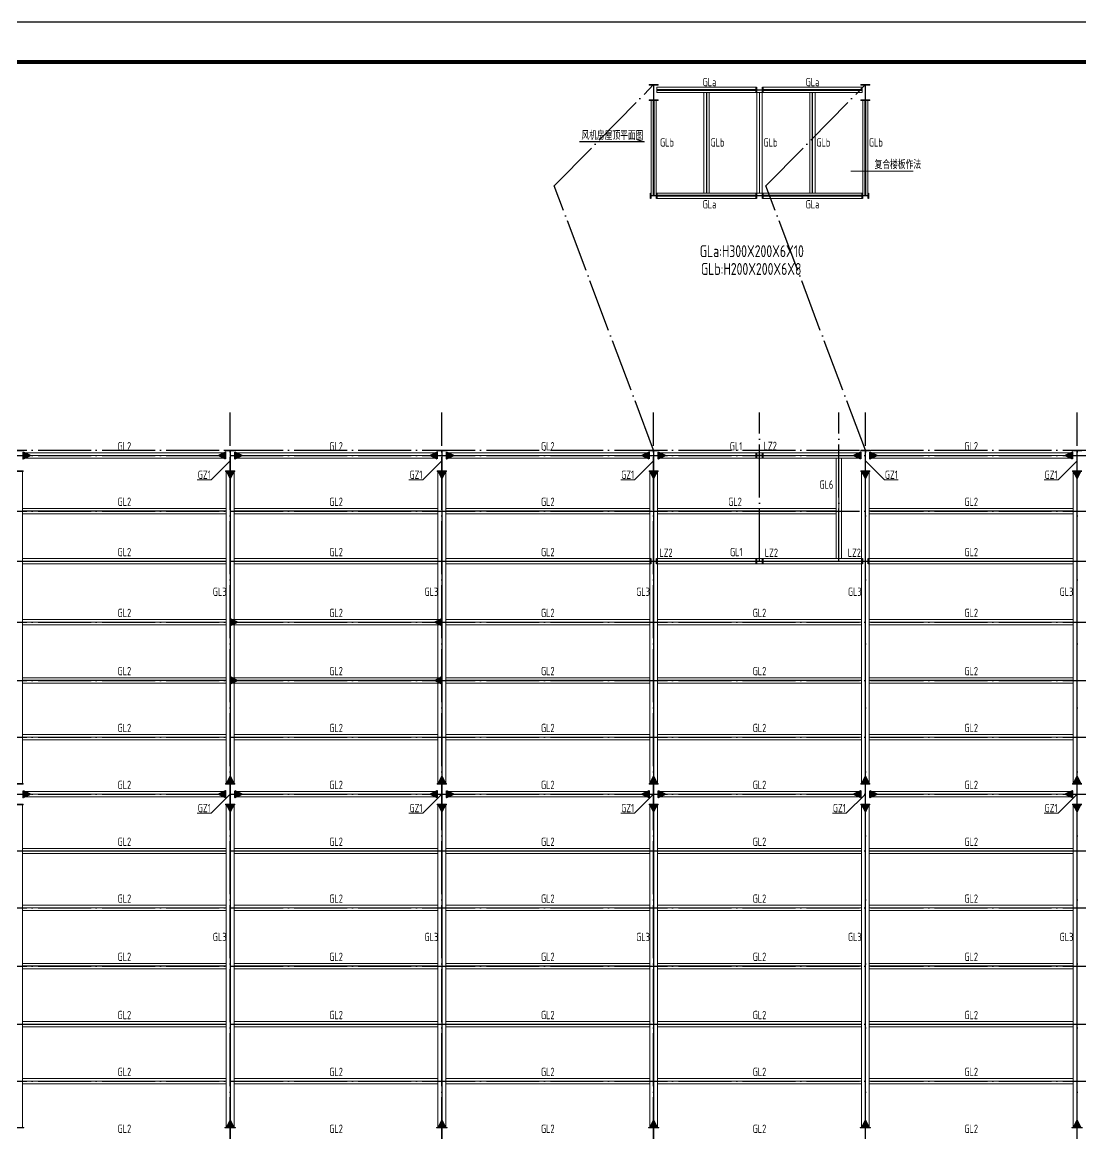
# Model space of a CAD drawing. Extents: x 19118 to 566552, y -1188739 to 92943.
# Drawn here: x 123848 to 163848, y -345099 to -303084 of the extents above; entities that cross this region are included whole.
import ezdxf
from ezdxf.enums import TextEntityAlignment as Align

# ---------------------------------------------------------------- set-up
doc = ezdxf.new("R2010")
doc.units = 0
doc.header["$LTSCALE"] = 1000
doc.header["$MEASUREMENT"] = 0
doc.linetypes.add('DOTE', pattern=[2.42, 2, -0.2, 0.02, -0.2])
doc.linetypes.add('线型2', pattern=[5, 3, -2])
doc.layers.get('0').update_dxf_attribs({"linetype": 'CONTINUOUS'})
for name, color, linetype in [('DOTE', 9, 'DOTE'), ('PUB_TITLE', 4, 'CONTINUOUS'), ('TEXT', 7, 'CONTINUOUS')]:
    doc.layers.add(name, color=color, linetype=linetype)
for name, color, linetype, lineweight in [('字符标注', 9, 'CONTINUOUS', 18), ('柱_主零件_实线', 51, 'CONTINUOUS', 18), ('梁_主零件_实线', 141, 'CONTINUOUS', 18), ('梁截面名称', 9, 'CONTINUOUS', 18), ('连接标识_刚接符号_梁端', 141, 'CONTINUOUS', 35)]:
    doc.layers.add(name, color=color, linetype=linetype, lineweight=lineweight)
doc.layers.add('柱构件', color=7, linetype='CONTINUOUS', lineweight=25, true_color=0xffff94)
doc.styles.add('PkpmHz', font='Pkpmeng', dxfattribs={"width": 0.7, "bigfont": 'hztxt'})
doc.styles.add('TSSD_Rein', font='atssdeng.shx', dxfattribs={"width": 0.7, "bigfont": 'atssdchn.shx'})

msp = doc.modelspace()

# ---------------------------------------------------------------- hatches: boundary and pattern name
at = {"layer": '连接标识_刚接符号_梁端'}
for points in [[(123883.4, -319330.75), (124143.4, -319460.75), (123883.4, -319590.75)], [(131533.4, -319590.75), (131273.4, -319460.75), (131533.4, -319330.75)], [(131883.4, -319330.75), (132143.4, -319460.75), (131883.4, -319590.75)], [(139533.4, -319590.75), (139273.4, -319460.75), (139533.4, -319330.75)], [(139883.4, -319330.75), (140143.4, -319460.75), (139883.4, -319590.75)], [(147533.4, -319590.75), (147273.4, -319460.75), (147533.4, -319330.75)], [(147883.4, -319330.75), (148143.4, -319460.75), (147883.4, -319590.75)], [(155533.4, -319590.75), (155273.4, -319460.75), (155533.4, -319330.75)], [(155883.4, -319330.75), (156143.4, -319460.75), (155883.4, -319590.75)], [(163533.4, -319590.75), (163273.4, -319460.75), (163533.4, -319330.75)], [(131838.4, -320060.75), (131708.4, -320320.75), (131578.4, -320060.75)], [(139838.4, -320060.75), (139708.4, -320320.75), (139578.4, -320060.75)], [(147838.4, -320060.75), (147708.4, -320320.75), (147578.4, -320060.75)], [(155838.4, -320060.75), (155708.4, -320320.75), (155578.4, -320060.75)], [(163838.4, -320060.75), (163708.4, -320320.75), (163578.4, -320060.75)], [(131708.4, -325630.75), (131968.4, -325760.75), (131708.4, -325890.75)], [(139708.4, -325890.75), (139448.4, -325760.75), (139708.4, -325630.75)], [(131708.4, -327830.75), (131968.4, -327960.75), (131708.4, -328090.75)], [(139708.4, -328090.75), (139448.4, -327960.75), (139708.4, -327830.75)], [(131578.4, -331860.75), (131708.4, -331600.75), (131838.4, -331860.75)], [(139578.4, -331860.75), (139708.4, -331600.75), (139838.4, -331860.75)], [(147578.4, -331860.75), (147708.4, -331600.75), (147838.4, -331860.75)], [(155578.4, -331860.75), (155708.4, -331600.75), (155838.4, -331860.75)], [(163578.4, -331860.75), (163708.4, -331600.75), (163838.4, -331860.75)], [(123883.4, -332130.75), (124143.4, -332260.75), (123883.4, -332390.75)], [(131533.4, -332390.75), (131273.4, -332260.75), (131533.4, -332130.75)], [(131883.4, -332130.75), (132143.4, -332260.75), (131883.4, -332390.75)], [(139533.4, -332390.75), (139273.4, -332260.75), (139533.4, -332130.75)], [(139883.4, -332130.75), (140143.4, -332260.75), (139883.4, -332390.75)], [(147533.4, -332390.75), (147273.4, -332260.75), (147533.4, -332130.75)], [(147883.4, -332130.75), (148143.4, -332260.75), (147883.4, -332390.75)], [(155533.4, -332390.75), (155273.4, -332260.75), (155533.4, -332130.75)], [(155883.4, -332130.75), (156143.4, -332260.75), (155883.4, -332390.75)], [(163533.4, -332390.75), (163273.4, -332260.75), (163533.4, -332130.75)], [(131838.4, -332660.75), (131708.4, -332920.75), (131578.4, -332660.75)], [(139838.4, -332660.75), (139708.4, -332920.75), (139578.4, -332660.75)], [(147838.4, -332660.75), (147708.4, -332920.75), (147578.4, -332660.75)], [(155838.4, -332660.75), (155708.4, -332920.75), (155578.4, -332660.75)], [(163838.4, -332660.75), (163708.4, -332920.75), (163578.4, -332660.75)], [(131578.4, -344860.75), (131708.4, -344600.75), (131838.4, -344860.75)], [(139578.4, -344860.75), (139708.4, -344600.75), (139838.4, -344860.75)], [(147578.4, -344860.75), (147708.4, -344600.75), (147838.4, -344860.75)], [(155578.4, -344860.75), (155708.4, -344600.75), (155838.4, -344860.75)], [(163578.4, -344860.75), (163708.4, -344600.75), (163838.4, -344860.75)]]:
    msp.add_hatch(color=256, dxfattribs=at).paths.add_polyline_path(points)

# ---------------------------------------------------------------- linework, layer by layer
for p, q in [((147083.69, -307511.29), (147353.95, -307602.2)), ((147353.95, -307602.2), (144903.29, -307602.2))]:
    msp.add_line(p, q)
at = {"layer": 'DOTE', "color": 8}
for p, q in [((131708.4, -372340.79), (131708.4, -317833.71)), ((139708.4, -372340.79), (139708.4, -317833.71)), ((147708.4, -372340.79), (147708.4, -317833.71)), ((151708.4, -323464.75), (151708.4, -317833.71)), ((154708.4, -323464.75), (154708.4, -317833.71)), ((155708.4, -372340.79), (155708.4, -317833.71)), ((163708.4, -372340.79), (163708.4, -317833.71)), ((97826.88, -319260.75), (206364.14, -319260.75)), ((97826.88, -319460.75), (206364.14, -319460.75)), ((97826.88, -321560.76), (206364.14, -321560.76)), ((97826.88, -323460.75), (206364.14, -323460.75)), ((97826.88, -325760.75), (206364.14, -325760.75)), ((97826.88, -327960.75), (206364.14, -327960.75)), ((97826.88, -330110.75), (206364.14, -330110.75)), ((97826.88, -332260.75), (206364.14, -332260.75)), ((97826.88, -334410.75), (206364.14, -334410.75)), ((97826.88, -336560.75), (206364.14, -336560.75)), ((97826.88, -338760.75), (206364.14, -338760.75)), ((97826.88, -340960.75), (206364.14, -340960.75)), ((97826.88, -343110.75), (206364.14, -343110.75))]:
    msp.add_line(p, q, dxfattribs=at)
for points in [[(147708.4, -319260.75), (143952.8, -309266.14), (147708.4, -305441.58)], [(155708.4, -319260.75), (151952.8, -309266.14), (155708.4, -305441.58)]]:
    msp.add_lwpolyline(points, dxfattribs=at)
at = {"layer": 'PUB_TITLE'}
msp.add_lwpolyline([(77811.65, -392183.6), (235461.65, -392183.6), (235461.65, -303083.6), (77811.65, -303083.6)], close=True, dxfattribs=at)
at = {"layer": 'PUB_TITLE', "const_width": 150}
msp.add_lwpolyline([(81561.65, -390683.6), (233961.65, -390683.6), (233961.65, -304583.6), (81561.65, -304583.6)], close=True, dxfattribs=at)
at = {"layer": 'TEXT', "lineweight": 5}
msp.add_line((155155.43, -308711.42), (157512.98, -308711.42), dxfattribs=at)
at = {"layer": '字符标注'}
for p, q in [((131708.4, -319660.75), (130988.35, -320380.8)), ((139708.4, -319660.75), (138988.35, -320380.8)), ((147708.4, -319660.75), (146988.35, -320380.8)), ((155708.4, -319660.75), (156428.44, -320380.8)), ((163708.4, -319660.75), (162988.35, -320380.8)), ((130988.35, -320380.8), (130463.35, -320380.8)), ((138988.35, -320380.8), (138463.35, -320380.8)), ((146988.35, -320380.8), (146463.35, -320380.8)), ((156428.44, -320380.8), (156953.44, -320380.8)), ((162988.35, -320380.8), (162463.35, -320380.8)), ((131708.4, -332260.75), (130988.35, -332980.8)), ((139708.4, -332260.75), (138988.35, -332980.8)), ((147708.4, -332260.75), (146988.35, -332980.8)), ((155708.4, -332260.75), (154988.35, -332980.8)), ((163708.4, -332260.75), (162988.35, -332980.8)), ((130988.35, -332980.8), (130463.35, -332980.8)), ((138988.35, -332980.8), (138463.35, -332980.8)), ((146988.35, -332980.8), (146463.35, -332980.8)), ((154988.35, -332980.8), (154463.35, -332980.8)), ((162988.35, -332980.8), (162463.35, -332980.8))]:
    msp.add_line(p, q, dxfattribs=at)
at = {"layer": '字符标注', "const_width": 2}
for points in [[(131709.4, -319660.75, 1), (131707.4, -319660.75, 1)], [(139709.4, -319660.75, 1), (139707.4, -319660.75, 1)], [(147709.4, -319660.75, 1), (147707.4, -319660.75, 1)], [(155709.4, -319660.75, 1), (155707.4, -319660.75, 1)], [(163709.4, -319660.75, 1), (163707.4, -319660.75, 1)], [(131709.4, -332260.75, 1), (131707.4, -332260.75, 1)], [(139709.4, -332260.75, 1), (139707.4, -332260.75, 1)], [(147709.4, -332260.75, 1), (147707.4, -332260.75, 1)], [(155709.4, -332260.75, 1), (155707.4, -332260.75, 1)], [(163709.4, -332260.75, 1), (163707.4, -332260.75, 1)]]:
    msp.add_lwpolyline(points, format="xyb", close=True, dxfattribs=at)
at = {"layer": '柱_主零件_实线', "ltscale": 20}
for p, q in [((147883.4, -305441.58), (147533.4, -305441.58)), ((147533.4, -305441.58), (147533.4, -305461.58)), ((147883.4, -305461.58), (147883.4, -305441.58)), ((155883.4, -305441.58), (155533.4, -305441.58)), ((155533.4, -305441.58), (155533.4, -305461.58)), ((155883.4, -305461.58), (155883.4, -305441.58)), ((147533.4, -305461.58), (147883.4, -305461.58)), ((147701.4, -305461.58), (147701.4, -306021.58)), ((147715.4, -306021.58), (147715.4, -305461.58)), ((155533.4, -305461.58), (155883.4, -305461.58)), ((155701.4, -305461.58), (155701.4, -306021.58)), ((155715.4, -306021.58), (155715.4, -305461.58)), ((147533.4, -306021.58), (147533.4, -306041.58)), ((147883.4, -306021.58), (147533.4, -306021.58)), ((147533.4, -306041.58), (147883.4, -306041.58)), ((147883.4, -306041.58), (147883.4, -306021.58)), ((155533.4, -306021.58), (155533.4, -306041.58)), ((155883.4, -306021.58), (155533.4, -306021.58)), ((155533.4, -306041.58), (155883.4, -306041.58)), ((155883.4, -306041.58), (155883.4, -306021.58)), ((123883.4, -319260.75), (123533.4, -319260.75)), ((123533.4, -319280.75), (123883.4, -319280.75)), ((123883.4, -319280.75), (123883.4, -319260.75)), ((131883.4, -319260.75), (131533.4, -319260.75)), ((131533.4, -319260.75), (131533.4, -319280.75)), ((131533.4, -319280.75), (131883.4, -319280.75)), ((131701.4, -319280.75), (131701.4, -320040.75)), ((131715.4, -320040.75), (131715.4, -319280.75)), ((131883.4, -319280.75), (131883.4, -319260.75)), ((139883.4, -319260.75), (139533.4, -319260.75)), ((139533.4, -319260.75), (139533.4, -319280.75)), ((139533.4, -319280.75), (139883.4, -319280.75)), ((139701.4, -319280.75), (139701.4, -320040.75)), ((139715.4, -320040.75), (139715.4, -319280.75)), ((139883.4, -319280.75), (139883.4, -319260.75)), ((147883.4, -319260.75), (147533.4, -319260.75)), ((147533.4, -319260.75), (147533.4, -319280.75)), ((147533.4, -319280.75), (147883.4, -319280.75)), ((147701.4, -319280.75), (147701.4, -320040.75)), ((147715.4, -320040.75), (147715.4, -319280.75)), ((147883.4, -319280.75), (147883.4, -319260.75)), ((155883.4, -319260.75), (155533.4, -319260.75)), ((155533.4, -319260.75), (155533.4, -319280.75)), ((155533.4, -319280.75), (155883.4, -319280.75)), ((155701.4, -319280.75), (155701.4, -320040.75)), ((155715.4, -320040.75), (155715.4, -319280.75)), ((155883.4, -319280.75), (155883.4, -319260.75)), ((163883.4, -319260.75), (163533.4, -319260.75)), ((163533.4, -319260.75), (163533.4, -319280.75)), ((163533.4, -319280.75), (163883.4, -319280.75)), ((163701.4, -319280.75), (163701.4, -320040.75)), ((163715.4, -320040.75), (163715.4, -319280.75)), ((123883.4, -320040.75), (123533.4, -320040.75)), ((123533.4, -320060.75), (123883.4, -320060.75)), ((123883.4, -320060.75), (123883.4, -320040.75)), ((131533.4, -320040.75), (131533.4, -320060.75)), ((131883.4, -320040.75), (131533.4, -320040.75)), ((131533.4, -320060.75), (131883.4, -320060.75)), ((131883.4, -320060.75), (131883.4, -320040.75)), ((139533.4, -320040.75), (139533.4, -320060.75)), ((139883.4, -320040.75), (139533.4, -320040.75)), ((139533.4, -320060.75), (139883.4, -320060.75)), ((139883.4, -320060.75), (139883.4, -320040.75)), ((147533.4, -320040.75), (147533.4, -320060.75)), ((147883.4, -320040.75), (147533.4, -320040.75)), ((147533.4, -320060.75), (147883.4, -320060.75)), ((147883.4, -320060.75), (147883.4, -320040.75)), ((155533.4, -320040.75), (155533.4, -320060.75)), ((155883.4, -320040.75), (155533.4, -320040.75)), ((155533.4, -320060.75), (155883.4, -320060.75)), ((155883.4, -320060.75), (155883.4, -320040.75)), ((163533.4, -320040.75), (163533.4, -320060.75)), ((163883.4, -320040.75), (163533.4, -320040.75)), ((163533.4, -320060.75), (163883.4, -320060.75)), ((123883.4, -331860.75), (123533.4, -331860.75)), ((123533.4, -331880.75), (123883.4, -331880.75)), ((123883.4, -331880.75), (123883.4, -331860.75)), ((131883.4, -331860.75), (131533.4, -331860.75)), ((131533.4, -331860.75), (131533.4, -331880.75)), ((131533.4, -331880.75), (131883.4, -331880.75)), ((131701.4, -331880.75), (131701.4, -332640.75)), ((131715.4, -332640.75), (131715.4, -331880.75)), ((131883.4, -331880.75), (131883.4, -331860.75)), ((139883.4, -331860.75), (139533.4, -331860.75)), ((139533.4, -331860.75), (139533.4, -331880.75)), ((139533.4, -331880.75), (139883.4, -331880.75)), ((139701.4, -331880.75), (139701.4, -332640.75)), ((139715.4, -332640.75), (139715.4, -331880.75)), ((139883.4, -331880.75), (139883.4, -331860.75)), ((147883.4, -331860.75), (147533.4, -331860.75)), ((147533.4, -331860.75), (147533.4, -331880.75)), ((147533.4, -331880.75), (147883.4, -331880.75)), ((147701.4, -331880.75), (147701.4, -332640.75)), ((147715.4, -332640.75), (147715.4, -331880.75)), ((147883.4, -331880.75), (147883.4, -331860.75)), ((155883.4, -331860.75), (155533.4, -331860.75)), ((155533.4, -331860.75), (155533.4, -331880.75)), ((155533.4, -331880.75), (155883.4, -331880.75)), ((155701.4, -331880.75), (155701.4, -332640.75)), ((155715.4, -332640.75), (155715.4, -331880.75)), ((155883.4, -331880.75), (155883.4, -331860.75)), ((163883.4, -331860.75), (163533.4, -331860.75)), ((163533.4, -331860.75), (163533.4, -331880.75)), ((163533.4, -331880.75), (163883.4, -331880.75)), ((163701.4, -331880.75), (163701.4, -332640.75)), ((163715.4, -332640.75), (163715.4, -331880.75)), ((123883.4, -332640.75), (123533.4, -332640.75)), ((123533.4, -332660.75), (123883.4, -332660.75)), ((123883.4, -332660.75), (123883.4, -332640.75)), ((131533.4, -332640.75), (131533.4, -332660.75)), ((131883.4, -332640.75), (131533.4, -332640.75)), ((131533.4, -332660.75), (131883.4, -332660.75)), ((131883.4, -332660.75), (131883.4, -332640.75)), ((139533.4, -332640.75), (139533.4, -332660.75)), ((139883.4, -332640.75), (139533.4, -332640.75)), ((139533.4, -332660.75), (139883.4, -332660.75)), ((139883.4, -332660.75), (139883.4, -332640.75)), ((147533.4, -332640.75), (147533.4, -332660.75)), ((147883.4, -332640.75), (147533.4, -332640.75)), ((147533.4, -332660.75), (147883.4, -332660.75)), ((147883.4, -332660.75), (147883.4, -332640.75)), ((155533.4, -332640.75), (155533.4, -332660.75)), ((155883.4, -332640.75), (155533.4, -332640.75)), ((155533.4, -332660.75), (155883.4, -332660.75)), ((155883.4, -332660.75), (155883.4, -332640.75)), ((163533.4, -332640.75), (163533.4, -332660.75)), ((163883.4, -332640.75), (163533.4, -332640.75)), ((163533.4, -332660.75), (163883.4, -332660.75)), ((123908.4, -344860.75), (123508.4, -344860.75)), ((123508.4, -344880.75), (123908.4, -344880.75)), ((123908.4, -344880.75), (123908.4, -344860.75)), ((131908.4, -344860.75), (131508.4, -344860.75)), ((131508.4, -344860.75), (131508.4, -344880.75)), ((131508.4, -344880.75), (131908.4, -344880.75)), ((131701.4, -344880.75), (131701.4, -345640.75)), ((131715.4, -345640.75), (131715.4, -344880.75)), ((131908.4, -344880.75), (131908.4, -344860.75)), ((139908.4, -344860.75), (139508.4, -344860.75)), ((139508.4, -344860.75), (139508.4, -344880.75)), ((139508.4, -344880.75), (139908.4, -344880.75)), ((139701.4, -344880.75), (139701.4, -345640.75)), ((139715.4, -345640.75), (139715.4, -344880.75)), ((139908.4, -344880.75), (139908.4, -344860.75)), ((147908.4, -344860.75), (147508.4, -344860.75)), ((147508.4, -344860.75), (147508.4, -344880.75)), ((147508.4, -344880.75), (147908.4, -344880.75)), ((147701.4, -344880.75), (147701.4, -345640.75)), ((147715.4, -345640.75), (147715.4, -344880.75)), ((147908.4, -344880.75), (147908.4, -344860.75)), ((155908.4, -344860.75), (155508.4, -344860.75)), ((155508.4, -344860.75), (155508.4, -344880.75)), ((155508.4, -344880.75), (155908.4, -344880.75)), ((155701.4, -344880.75), (155701.4, -345640.75)), ((155715.4, -345640.75), (155715.4, -344880.75)), ((155908.4, -344880.75), (155908.4, -344860.75)), ((163908.4, -344860.75), (163508.4, -344860.75)), ((163508.4, -344860.75), (163508.4, -344880.75)), ((163508.4, -344880.75), (163908.4, -344880.75)), ((163701.4, -344880.75), (163701.4, -345640.75)), ((163715.4, -345640.75), (163715.4, -344880.75))]:
    msp.add_line(p, q, dxfattribs=at)
at = {"layer": '柱构件'}
for p, q in [((151583.39, -305741.58), (151583.39, -305541.58)), ((151583.39, -305541.58), (151597.4, -305541.58)), ((151597.4, -305741.58), (151583.39, -305741.58)), ((151597.4, -305541.58), (151597.4, -305741.58)), ((151597.4, -305636.58), (151819.4, -305636.58)), ((151819.4, -305646.58), (151597.4, -305646.58)), ((151819.4, -305541.58), (151833.39, -305541.58)), ((151819.4, -305741.58), (151819.4, -305541.58)), ((151833.39, -305741.58), (151819.4, -305741.58)), ((151833.39, -305541.58), (151833.39, -305741.58)), ((147583.39, -309741.58), (147583.39, -309541.58)), ((147583.39, -309541.58), (147597.4, -309541.58)), ((147597.4, -309541.58), (147597.4, -309741.58)), ((147597.4, -309636.58), (147819.4, -309636.58)), ((147819.4, -309646.58), (147597.4, -309646.58)), ((147819.4, -309541.58), (147833.39, -309541.58)), ((147819.4, -309741.58), (147819.4, -309541.58)), ((147833.39, -309541.58), (147833.39, -309741.58)), ((151583.39, -309741.58), (151583.39, -309541.58)), ((151583.39, -309541.58), (151597.4, -309541.58)), ((151597.4, -309541.58), (151597.4, -309741.58)), ((151597.4, -309636.58), (151819.4, -309636.58)), ((151819.4, -309646.58), (151597.4, -309646.58)), ((151819.4, -309541.58), (151833.39, -309541.58)), ((151819.4, -309741.58), (151819.4, -309541.58)), ((151833.39, -309541.58), (151833.39, -309741.58)), ((155583.39, -309741.58), (155583.39, -309541.58)), ((155583.39, -309541.58), (155597.4, -309541.58)), ((155597.4, -309541.58), (155597.4, -309741.58)), ((155597.4, -309636.58), (155819.4, -309636.58)), ((155819.4, -309646.58), (155597.4, -309646.58)), ((155819.4, -309541.58), (155833.39, -309541.58)), ((155819.4, -309741.58), (155819.4, -309541.58)), ((155833.39, -309541.58), (155833.39, -309741.58)), ((147597.4, -309741.58), (147583.39, -309741.58)), ((147833.39, -309741.58), (147819.4, -309741.58)), ((151597.4, -309741.58), (151583.39, -309741.58)), ((151833.39, -309741.58), (151819.4, -309741.58)), ((155597.4, -309741.58), (155583.39, -309741.58)), ((155833.39, -309741.58), (155819.4, -309741.58)), ((151583.39, -319560.75), (151583.39, -319360.75)), ((151583.39, -319360.75), (151597.4, -319360.75)), ((151597.4, -319560.75), (151583.39, -319560.75)), ((151597.4, -319360.75), (151597.4, -319560.75)), ((151597.4, -319455.75), (151819.4, -319455.75)), ((151819.4, -319465.75), (151597.4, -319465.75)), ((151819.4, -319360.75), (151833.39, -319360.75)), ((151819.4, -319560.75), (151819.4, -319360.75)), ((151833.39, -319560.75), (151819.4, -319560.75)), ((151833.39, -319360.75), (151833.39, -319560.75)), ((147583.39, -323560.75), (147583.39, -323360.75)), ((147583.39, -323360.75), (147597.4, -323360.75)), ((147597.4, -323360.75), (147597.4, -323560.75)), ((147597.4, -323455.75), (147819.4, -323455.75)), ((147819.4, -323465.75), (147597.4, -323465.75)), ((147819.4, -323360.75), (147833.39, -323360.75)), ((147819.4, -323560.75), (147819.4, -323360.75)), ((147833.39, -323360.75), (147833.39, -323560.75)), ((151583.39, -323560.75), (151583.39, -323360.75)), ((151583.39, -323360.75), (151597.4, -323360.75)), ((151597.4, -323360.75), (151597.4, -323560.75)), ((151597.4, -323455.75), (151819.4, -323455.75)), ((151819.4, -323465.75), (151597.4, -323465.75)), ((151819.4, -323360.75), (151833.39, -323360.75)), ((151819.4, -323560.75), (151819.4, -323360.75)), ((151833.39, -323360.75), (151833.39, -323560.75)), ((155583.39, -323560.75), (155583.39, -323360.75)), ((155583.39, -323360.75), (155597.4, -323360.75)), ((155597.4, -323360.75), (155597.4, -323560.75)), ((155597.4, -323455.75), (155819.4, -323455.75)), ((155819.4, -323465.75), (155597.4, -323465.75)), ((155819.4, -323360.75), (155833.39, -323360.75)), ((155819.4, -323560.75), (155819.4, -323360.75)), ((155833.39, -323360.75), (155833.39, -323560.75)), ((147597.4, -323560.75), (147583.39, -323560.75)), ((147833.39, -323560.75), (147819.4, -323560.75)), ((151597.4, -323560.75), (151583.39, -323560.75)), ((151833.39, -323560.75), (151819.4, -323560.75)), ((155597.4, -323560.75), (155583.39, -323560.75)), ((155833.39, -323560.75), (155819.4, -323560.75))]:
    msp.add_line(p, q, dxfattribs=at)
at = {"layer": '梁_主零件_实线', "ltscale": 20}
for p, q in [((149808.4, -305741.58), (149608.4, -305741.58)), ((149608.4, -305741.58), (149608.4, -309541.58)), ((149808.4, -309541.58), (149808.4, -305741.58)), ((151808.4, -305741.58), (151608.4, -305741.58)), ((151608.4, -305741.58), (151608.4, -309541.58)), ((151808.4, -309541.58), (151808.4, -305741.58)), ((153808.4, -305741.58), (153608.4, -305741.58)), ((153608.4, -305741.58), (153608.4, -309541.58)), ((153808.4, -309541.58), (153808.4, -305741.58)), ((149608.4, -309541.58), (149808.4, -309541.58)), ((151608.4, -309541.58), (151808.4, -309541.58)), ((153608.4, -309541.58), (153808.4, -309541.58)), ((123883.4, -319360.75), (123883.4, -319560.75)), ((131533.4, -319360.75), (123883.4, -319360.75)), ((123883.4, -319560.75), (131533.4, -319560.75)), ((131533.4, -319560.75), (131533.4, -319360.75)), ((131883.4, -319360.75), (131883.4, -319560.75)), ((139533.4, -319360.75), (131883.4, -319360.75)), ((131883.4, -319560.75), (139533.4, -319560.75)), ((139533.4, -319560.75), (139533.4, -319360.75)), ((139883.4, -319360.75), (139883.4, -319560.75)), ((147533.4, -319360.75), (139883.4, -319360.75)), ((139883.4, -319560.75), (147533.4, -319560.75)), ((147533.4, -319560.75), (147533.4, -319360.75)), ((147883.4, -319360.75), (147883.4, -319560.75)), ((155533.4, -319360.75), (147883.4, -319360.75)), ((147883.4, -319560.75), (155533.4, -319560.75)), ((154808.4, -319560.75), (154608.4, -319560.75)), ((154608.4, -319560.75), (154608.4, -323360.75)), ((154808.4, -323360.75), (154808.4, -319560.75)), ((155533.4, -319560.75), (155533.4, -319360.75)), ((155883.4, -319360.75), (155883.4, -319560.75)), ((163533.4, -319360.75), (155883.4, -319360.75)), ((155883.4, -319560.75), (163533.4, -319560.75)), ((163533.4, -319560.75), (163533.4, -319360.75)), ((123858.4, -320060.75), (123558.4, -320060.75)), ((123858.4, -331860.75), (123858.4, -320060.75)), ((131858.4, -320060.75), (131558.4, -320060.75)), ((131558.4, -320060.75), (131558.4, -331860.75)), ((131858.4, -331860.75), (131858.4, -320060.75)), ((139858.4, -320060.75), (139558.4, -320060.75)), ((139558.4, -320060.75), (139558.4, -331860.75)), ((139858.4, -331860.75), (139858.4, -320060.75)), ((147858.4, -320060.75), (147558.4, -320060.75)), ((147558.4, -320060.75), (147558.4, -331860.75)), ((147858.4, -331860.75), (147858.4, -320060.75)), ((155858.4, -320060.75), (155558.4, -320060.75)), ((155558.4, -320060.75), (155558.4, -331860.75)), ((155858.4, -331860.75), (155858.4, -320060.75)), ((163858.4, -320060.75), (163558.4, -320060.75)), ((163558.4, -320060.75), (163558.4, -331860.75)), ((123858.4, -321460.75), (123858.4, -321660.75)), ((131558.4, -321460.75), (123858.4, -321460.75)), ((123858.4, -321660.75), (131558.4, -321660.75)), ((131558.4, -321660.75), (131558.4, -321460.75)), ((131858.4, -321460.75), (131858.4, -321660.75)), ((139558.4, -321460.75), (131858.4, -321460.75)), ((131858.4, -321660.75), (139558.4, -321660.75)), ((139558.4, -321660.75), (139558.4, -321460.75)), ((139858.4, -321460.75), (139858.4, -321660.75)), ((147558.4, -321460.75), (139858.4, -321460.75)), ((139858.4, -321660.75), (147558.4, -321660.75)), ((147558.4, -321660.75), (147558.4, -321460.75)), ((147858.4, -321460.75), (147858.4, -321660.75)), ((154608.4, -321460.75), (147858.4, -321460.75)), ((147858.4, -321660.75), (154608.4, -321660.75)), ((154608.4, -321660.75), (154608.4, -321460.75)), ((155858.4, -321460.75), (155858.4, -321660.75)), ((163558.4, -321460.75), (155858.4, -321460.75)), ((155858.4, -321660.75), (163558.4, -321660.75)), ((163558.4, -321660.75), (163558.4, -321460.75)), ((123858.4, -323360.75), (123858.4, -323560.75)), ((131558.4, -323360.75), (123858.4, -323360.75)), ((131558.4, -323560.75), (131558.4, -323360.75)), ((131858.4, -323360.75), (131858.4, -323560.75)), ((139558.4, -323360.75), (131858.4, -323360.75)), ((139558.4, -323560.75), (139558.4, -323360.75)), ((139858.4, -323360.75), (139858.4, -323560.75)), ((147558.4, -323360.75), (139858.4, -323360.75)), ((155558.4, -323360.75), (147858.4, -323360.75)), ((154608.4, -323360.75), (154808.4, -323360.75)), ((163558.4, -323360.75), (155858.4, -323360.75)), ((163558.4, -323560.75), (163558.4, -323360.75)), ((123858.4, -323560.75), (131558.4, -323560.75)), ((131858.4, -323560.75), (139558.4, -323560.75)), ((139858.4, -323560.75), (147558.4, -323560.75)), ((147858.4, -323560.75), (155558.4, -323560.75)), ((155858.4, -323560.75), (163558.4, -323560.75)), ((123858.4, -325660.75), (123858.4, -325860.75)), ((131558.4, -325660.75), (123858.4, -325660.75)), ((123858.4, -325860.75), (131558.4, -325860.75)), ((131558.4, -325860.75), (131558.4, -325660.75)), ((131708.4, -325660.75), (131708.4, -325860.75)), ((139708.4, -325660.75), (131708.4, -325660.75)), ((131708.4, -325860.75), (139708.4, -325860.75)), ((139708.4, -325860.75), (139708.4, -325660.75)), ((139858.4, -325660.75), (139858.4, -325860.75)), ((147558.4, -325660.75), (139858.4, -325660.75)), ((139858.4, -325860.75), (147558.4, -325860.75)), ((147558.4, -325860.75), (147558.4, -325660.75)), ((147858.4, -325660.75), (147858.4, -325860.75)), ((155558.4, -325660.75), (147858.4, -325660.75)), ((147858.4, -325860.75), (155558.4, -325860.75)), ((155558.4, -325860.75), (155558.4, -325660.75)), ((155858.4, -325660.75), (155858.4, -325860.75)), ((163558.4, -325660.75), (155858.4, -325660.75)), ((155858.4, -325860.75), (163558.4, -325860.75)), ((163558.4, -325860.75), (163558.4, -325660.75)), ((123858.4, -327860.75), (123858.4, -328060.75)), ((131558.4, -327860.75), (123858.4, -327860.75)), ((123858.4, -328060.75), (131558.4, -328060.75)), ((131558.4, -328060.75), (131558.4, -327860.75)), ((131708.4, -327860.75), (131708.4, -328060.75)), ((139708.4, -327860.75), (131708.4, -327860.75)), ((131708.4, -328060.75), (139708.4, -328060.75)), ((139708.4, -328060.75), (139708.4, -327860.75)), ((139858.4, -327860.75), (139858.4, -328060.75)), ((147558.4, -327860.75), (139858.4, -327860.75)), ((139858.4, -328060.75), (147558.4, -328060.75)), ((147558.4, -328060.75), (147558.4, -327860.75)), ((147858.4, -327860.75), (147858.4, -328060.75)), ((155558.4, -327860.75), (147858.4, -327860.75)), ((147858.4, -328060.75), (155558.4, -328060.75)), ((155558.4, -328060.75), (155558.4, -327860.75)), ((155858.4, -327860.75), (155858.4, -328060.75)), ((163558.4, -327860.75), (155858.4, -327860.75)), ((155858.4, -328060.75), (163558.4, -328060.75)), ((163558.4, -328060.75), (163558.4, -327860.75)), ((123858.4, -330010.75), (123858.4, -330210.75)), ((131558.4, -330010.75), (123858.4, -330010.75)), ((123858.4, -330210.75), (131558.4, -330210.75)), ((131558.4, -330210.75), (131558.4, -330010.75)), ((131858.4, -330010.75), (131858.4, -330210.75)), ((139558.4, -330010.75), (131858.4, -330010.75)), ((131858.4, -330210.75), (139558.4, -330210.75)), ((139558.4, -330210.75), (139558.4, -330010.75)), ((139858.4, -330010.75), (139858.4, -330210.75)), ((147558.4, -330010.75), (139858.4, -330010.75)), ((139858.4, -330210.75), (147558.4, -330210.75)), ((147558.4, -330210.75), (147558.4, -330010.75)), ((147858.4, -330010.75), (147858.4, -330210.75)), ((155558.4, -330010.75), (147858.4, -330010.75)), ((147858.4, -330210.75), (155558.4, -330210.75)), ((155558.4, -330210.75), (155558.4, -330010.75)), ((155858.4, -330010.75), (155858.4, -330210.75)), ((163558.4, -330010.75), (155858.4, -330010.75)), ((155858.4, -330210.75), (163558.4, -330210.75)), ((163558.4, -330210.75), (163558.4, -330010.75)), ((123558.4, -331860.75), (123858.4, -331860.75)), ((131558.4, -331860.75), (131858.4, -331860.75)), ((139558.4, -331860.75), (139858.4, -331860.75)), ((147558.4, -331860.75), (147858.4, -331860.75)), ((155558.4, -331860.75), (155858.4, -331860.75)), ((163558.4, -331860.75), (163858.4, -331860.75)), ((123883.4, -332160.75), (123883.4, -332360.75)), ((131533.4, -332160.75), (123883.4, -332160.75)), ((131533.4, -332360.75), (131533.4, -332160.75)), ((131883.4, -332160.75), (131883.4, -332360.75)), ((139533.4, -332160.75), (131883.4, -332160.75)), ((139533.4, -332360.75), (139533.4, -332160.75)), ((139883.4, -332160.75), (139883.4, -332360.75)), ((147533.4, -332160.75), (139883.4, -332160.75)), ((147533.4, -332360.75), (147533.4, -332160.75)), ((147883.4, -332160.75), (147883.4, -332360.75)), ((155533.4, -332160.75), (147883.4, -332160.75)), ((155533.4, -332360.75), (155533.4, -332160.75)), ((155883.4, -332160.75), (155883.4, -332360.75)), ((163533.4, -332160.75), (155883.4, -332160.75)), ((163533.4, -332360.75), (163533.4, -332160.75)), ((123858.4, -332660.75), (123558.4, -332660.75)), ((123858.4, -344860.75), (123858.4, -332660.75)), ((123883.4, -332360.75), (131533.4, -332360.75)), ((131858.4, -332660.75), (131558.4, -332660.75)), ((131558.4, -332660.75), (131558.4, -344860.75)), ((131858.4, -344860.75), (131858.4, -332660.75)), ((131883.4, -332360.75), (139533.4, -332360.75)), ((139858.4, -332660.75), (139558.4, -332660.75)), ((139558.4, -332660.75), (139558.4, -344860.75)), ((139858.4, -344860.75), (139858.4, -332660.75)), ((139883.4, -332360.75), (147533.4, -332360.75)), ((147858.4, -332660.75), (147558.4, -332660.75)), ((147558.4, -332660.75), (147558.4, -344860.75)), ((147858.4, -344860.75), (147858.4, -332660.75)), ((147883.4, -332360.75), (155533.4, -332360.75)), ((155858.4, -332660.75), (155558.4, -332660.75)), ((155558.4, -332660.75), (155558.4, -344860.75)), ((155858.4, -344860.75), (155858.4, -332660.75)), ((155883.4, -332360.75), (163533.4, -332360.75)), ((163858.4, -332660.75), (163558.4, -332660.75)), ((163558.4, -332660.75), (163558.4, -344860.75)), ((123858.4, -334310.75), (123858.4, -334510.75)), ((131558.4, -334310.75), (123858.4, -334310.75)), ((131558.4, -334510.75), (131558.4, -334310.75)), ((131858.4, -334310.75), (131858.4, -334510.75)), ((131858.4, -334310.75), (139558.4, -334310.75)), ((139558.4, -334510.75), (139558.4, -334310.75)), ((139858.4, -334310.75), (139858.4, -334510.75)), ((147558.4, -334310.75), (139858.4, -334310.75)), ((147558.4, -334510.75), (147558.4, -334310.75)), ((147858.4, -334310.75), (147858.4, -334510.75)), ((155558.4, -334310.75), (147858.4, -334310.75)), ((155558.4, -334510.75), (155558.4, -334310.75)), ((155858.4, -334310.75), (155858.4, -334510.75)), ((163558.4, -334310.75), (155858.4, -334310.75)), ((163558.4, -334510.75), (163558.4, -334310.75)), ((123858.4, -334510.75), (131558.4, -334510.75)), ((131858.4, -334510.75), (139558.4, -334510.75)), ((139858.4, -334510.75), (147558.4, -334510.75)), ((147858.4, -334510.75), (155558.4, -334510.75)), ((155858.4, -334510.75), (163558.4, -334510.75)), ((123858.4, -336460.75), (123858.4, -336660.75)), ((131558.4, -336460.75), (123858.4, -336460.75)), ((131558.4, -336660.75), (131558.4, -336460.75)), ((131858.4, -336460.75), (131858.4, -336660.75)), ((139558.4, -336460.75), (131858.4, -336460.75)), ((139558.4, -336660.75), (139558.4, -336460.75)), ((139858.4, -336460.75), (139858.4, -336660.75)), ((147558.4, -336460.75), (139858.4, -336460.75)), ((147558.4, -336660.75), (147558.4, -336460.75)), ((147858.4, -336460.75), (147858.4, -336660.75)), ((155558.4, -336460.75), (147858.4, -336460.75)), ((155558.4, -336660.75), (155558.4, -336460.75)), ((155858.4, -336460.75), (155858.4, -336660.75)), ((163558.4, -336460.75), (155858.4, -336460.75)), ((163558.4, -336660.75), (163558.4, -336460.75)), ((123858.4, -336660.75), (131558.4, -336660.75)), ((131858.4, -336660.75), (139558.4, -336660.75)), ((139858.4, -336660.75), (147558.4, -336660.75)), ((147858.4, -336660.75), (155558.4, -336660.75)), ((155858.4, -336660.75), (163558.4, -336660.75)), ((123858.4, -338660.75), (123858.4, -338860.75)), ((131558.4, -338660.75), (123858.4, -338660.75)), ((123858.4, -338860.75), (131558.4, -338860.75)), ((131558.4, -338860.75), (131558.4, -338660.75)), ((131858.4, -338660.75), (131858.4, -338860.75)), ((139558.4, -338660.75), (131858.4, -338660.75)), ((131858.4, -338860.75), (139558.4, -338860.75)), ((139558.4, -338860.75), (139558.4, -338660.75)), ((139858.4, -338660.75), (139858.4, -338860.75)), ((147558.4, -338660.75), (139858.4, -338660.75)), ((139858.4, -338860.75), (147558.4, -338860.75)), ((147558.4, -338860.75), (147558.4, -338660.75)), ((147858.4, -338660.75), (147858.4, -338860.75)), ((155558.4, -338660.75), (147858.4, -338660.75)), ((147858.4, -338860.75), (155558.4, -338860.75)), ((155558.4, -338860.75), (155558.4, -338660.75)), ((155858.4, -338660.75), (155858.4, -338860.75)), ((163558.4, -338660.75), (155858.4, -338660.75)), ((155858.4, -338860.75), (163558.4, -338860.75)), ((163558.4, -338860.75), (163558.4, -338660.75)), ((123858.4, -340860.75), (123858.4, -341060.75)), ((131558.4, -340860.75), (123858.4, -340860.75)), ((123858.4, -341060.75), (131558.4, -341060.75)), ((131558.4, -341060.75), (131558.4, -340860.75)), ((131858.4, -340860.75), (131858.4, -341060.75)), ((139558.4, -340860.75), (131858.4, -340860.75)), ((131858.4, -341060.75), (139558.4, -341060.75)), ((139558.4, -341060.75), (139558.4, -340860.75)), ((139858.4, -340860.75), (139858.4, -341060.75)), ((147558.4, -340860.75), (139858.4, -340860.75)), ((139858.4, -341060.75), (147558.4, -341060.75)), ((147558.4, -341060.75), (147558.4, -340860.75)), ((147858.4, -340860.75), (147858.4, -341060.75)), ((155558.4, -340860.75), (147858.4, -340860.75)), ((147858.4, -341060.75), (155558.4, -341060.75)), ((155558.4, -341060.75), (155558.4, -340860.75)), ((155858.4, -340860.75), (155858.4, -341060.75)), ((163558.4, -340860.75), (155858.4, -340860.75)), ((155858.4, -341060.75), (163558.4, -341060.75)), ((163558.4, -341060.75), (163558.4, -340860.75)), ((123858.4, -343010.75), (123858.4, -343210.75)), ((131558.4, -343010.75), (123858.4, -343010.75)), ((123858.4, -343210.75), (131558.4, -343210.75)), ((131558.4, -343210.75), (131558.4, -343010.75)), ((131858.4, -343010.75), (131858.4, -343210.75)), ((139558.4, -343010.75), (131858.4, -343010.75)), ((131858.4, -343210.75), (139558.4, -343210.75)), ((139558.4, -343210.75), (139558.4, -343010.75)), ((139858.4, -343010.75), (139858.4, -343210.75)), ((147558.4, -343010.75), (139858.4, -343010.75)), ((139858.4, -343210.75), (147558.4, -343210.75)), ((147558.4, -343210.75), (147558.4, -343010.75)), ((147858.4, -343010.75), (147858.4, -343210.75)), ((155558.4, -343010.75), (147858.4, -343010.75)), ((147858.4, -343210.75), (155558.4, -343210.75)), ((155558.4, -343210.75), (155558.4, -343010.75)), ((155858.4, -343010.75), (155858.4, -343210.75)), ((163558.4, -343010.75), (155858.4, -343010.75)), ((155858.4, -343210.75), (163558.4, -343210.75)), ((163558.4, -343210.75), (163558.4, -343010.75)), ((123558.4, -344860.75), (123858.4, -344860.75)), ((131558.4, -344860.75), (131858.4, -344860.75)), ((139558.4, -344860.75), (139858.4, -344860.75)), ((147558.4, -344860.75), (147858.4, -344860.75)), ((155558.4, -344860.75), (155858.4, -344860.75)), ((163558.4, -344860.75), (163858.4, -344860.75))]:
    msp.add_line(p, q, dxfattribs=at)
at = {"layer": '梁_主零件_实线', "linetype": '线型2', "ltscale": 20}
for p, q in [((149704.4, -309541.58), (149704.4, -305741.58)), ((149712.4, -309541.58), (149712.4, -305741.58)), ((151704.4, -309541.58), (151704.4, -305741.58)), ((151712.4, -309541.58), (151712.4, -305741.58)), ((153704.4, -309541.58), (153704.4, -305741.58)), ((153712.4, -309541.58), (153712.4, -305741.58)), ((123883.4, -319457.74), (131533.4, -319457.74)), ((123883.4, -319463.74), (131533.4, -319463.74)), ((131883.4, -319457.74), (139533.4, -319457.74)), ((131883.4, -319463.74), (139533.4, -319463.74)), ((139883.4, -319457.74), (147533.4, -319457.74)), ((139883.4, -319463.74), (147533.4, -319463.74)), ((147883.4, -319456.75), (155533.4, -319456.75)), ((147883.4, -319464.75), (155533.4, -319464.75)), ((154704.4, -323360.75), (154704.4, -319560.75)), ((154712.4, -323360.75), (154712.4, -319560.75)), ((155883.4, -319457.74), (163533.4, -319457.74)), ((155883.4, -319463.74), (163533.4, -319463.74)), ((131702.4, -331860.75), (131702.4, -320060.75)), ((131714.4, -331860.75), (131714.4, -320060.75)), ((139702.4, -331860.75), (139702.4, -320060.75)), ((139714.4, -331860.75), (139714.4, -320060.75)), ((147702.4, -331860.75), (147702.4, -320060.75)), ((147714.4, -331860.75), (147714.4, -320060.75)), ((155702.4, -331860.75), (155702.4, -320060.75)), ((155714.4, -331860.75), (155714.4, -320060.75)), ((163702.4, -331860.75), (163702.4, -320060.75)), ((163714.4, -331860.75), (163714.4, -320060.75)), ((123858.4, -321557.74), (131558.4, -321557.74)), ((123858.4, -321563.74), (131558.4, -321563.74)), ((131858.4, -321557.74), (139558.4, -321557.74)), ((131858.4, -321563.74), (139558.4, -321563.74)), ((139858.4, -321557.74), (147558.4, -321557.74)), ((139858.4, -321563.74), (147558.4, -321563.74)), ((147858.4, -321557.74), (154608.4, -321557.74)), ((147858.4, -321563.74), (154608.4, -321563.74)), ((155858.4, -321557.74), (163558.4, -321557.74)), ((155858.4, -321563.74), (163558.4, -321563.74)), ((123858.4, -323457.75), (131558.4, -323457.75)), ((123858.4, -323463.75), (131558.4, -323463.75)), ((131858.4, -323457.75), (139558.4, -323457.75)), ((131858.4, -323463.75), (139558.4, -323463.75)), ((139858.4, -323457.75), (147558.4, -323457.75)), ((139858.4, -323463.75), (147558.4, -323463.75)), ((147858.4, -323456.75), (155558.4, -323456.75)), ((147858.4, -323464.75), (155558.4, -323464.75)), ((155858.4, -323457.75), (163558.4, -323457.75)), ((155858.4, -323463.75), (163558.4, -323463.75)), ((123858.4, -325757.75), (131558.4, -325757.75)), ((123858.4, -325763.75), (131558.4, -325763.75)), ((131708.4, -325757.75), (139708.4, -325757.75)), ((131708.4, -325763.75), (139708.4, -325763.75)), ((139858.4, -325757.75), (147558.4, -325757.75)), ((139858.4, -325763.75), (147558.4, -325763.75)), ((147858.4, -325757.75), (155558.4, -325757.75)), ((147858.4, -325763.75), (155558.4, -325763.75)), ((155858.4, -325757.75), (163558.4, -325757.75)), ((155858.4, -325763.75), (163558.4, -325763.75)), ((123858.4, -327957.75), (131558.4, -327957.75)), ((123858.4, -327963.75), (131558.4, -327963.75)), ((131708.4, -327957.75), (139708.4, -327957.75)), ((131708.4, -327963.75), (139708.4, -327963.75)), ((139858.4, -327957.75), (147558.4, -327957.75)), ((139858.4, -327963.75), (147558.4, -327963.75)), ((147858.4, -327957.75), (155558.4, -327957.75)), ((147858.4, -327963.75), (155558.4, -327963.75)), ((155858.4, -327957.75), (163558.4, -327957.75)), ((155858.4, -327963.75), (163558.4, -327963.75)), ((123858.4, -330107.75), (131558.4, -330107.75)), ((123858.4, -330113.75), (131558.4, -330113.75)), ((131858.4, -330107.75), (139558.4, -330107.75)), ((131858.4, -330113.75), (139558.4, -330113.75)), ((139858.4, -330107.75), (147558.4, -330107.75)), ((139858.4, -330113.75), (147558.4, -330113.75)), ((147858.4, -330107.75), (155558.4, -330107.75)), ((147858.4, -330113.75), (155558.4, -330113.75)), ((155858.4, -330107.75), (163558.4, -330107.75)), ((155858.4, -330113.75), (163558.4, -330113.75)), ((123883.4, -332257.75), (131533.4, -332257.75)), ((123883.4, -332263.75), (131533.4, -332263.75)), ((131883.4, -332257.75), (139533.4, -332257.75)), ((131883.4, -332263.75), (139533.4, -332263.75)), ((139883.4, -332257.75), (147533.4, -332257.75)), ((139883.4, -332263.75), (147533.4, -332263.75)), ((147883.4, -332257.75), (155533.4, -332257.75)), ((147883.4, -332263.75), (155533.4, -332263.75)), ((155883.4, -332257.75), (163533.4, -332257.75)), ((155883.4, -332263.75), (163533.4, -332263.75)), ((131702.4, -344860.75), (131702.4, -332660.75)), ((131714.4, -344860.75), (131714.4, -332660.75)), ((139702.4, -344860.75), (139702.4, -332660.75)), ((139714.4, -344860.75), (139714.4, -332660.75)), ((147702.4, -344860.75), (147702.4, -332660.75)), ((147714.4, -344860.75), (147714.4, -332660.75)), ((155702.4, -344860.75), (155702.4, -332660.75)), ((155714.4, -344860.75), (155714.4, -332660.75)), ((163702.4, -344860.75), (163702.4, -332660.75)), ((163714.4, -344860.75), (163714.4, -332660.75)), ((123858.4, -334407.75), (131558.4, -334407.75)), ((123858.4, -334413.75), (131558.4, -334413.75)), ((131858.4, -334407.75), (139558.4, -334407.75)), ((131858.4, -334413.75), (139558.4, -334413.75)), ((139858.4, -334407.75), (147558.4, -334407.75)), ((139858.4, -334413.75), (147558.4, -334413.75)), ((147858.4, -334407.75), (155558.4, -334407.75)), ((147858.4, -334413.75), (155558.4, -334413.75)), ((155858.4, -334407.75), (163558.4, -334407.75)), ((155858.4, -334413.75), (163558.4, -334413.75)), ((123858.4, -336557.75), (131558.4, -336557.75)), ((123858.4, -336563.75), (131558.4, -336563.75)), ((131858.4, -336557.75), (139558.4, -336557.75)), ((131858.4, -336563.75), (139558.4, -336563.75)), ((139858.4, -336557.75), (147558.4, -336557.75)), ((139858.4, -336563.75), (147558.4, -336563.75)), ((147858.4, -336557.75), (155558.4, -336557.75)), ((147858.4, -336563.75), (155558.4, -336563.75)), ((155858.4, -336557.75), (163558.4, -336557.75)), ((155858.4, -336563.75), (163558.4, -336563.75)), ((123858.4, -338757.75), (131558.4, -338757.75)), ((123858.4, -338763.75), (131558.4, -338763.75)), ((131858.4, -338757.75), (139558.4, -338757.75)), ((131858.4, -338763.75), (139558.4, -338763.75)), ((139858.4, -338757.75), (147558.4, -338757.75)), ((139858.4, -338763.75), (147558.4, -338763.75)), ((147858.4, -338757.75), (155558.4, -338757.75)), ((147858.4, -338763.75), (155558.4, -338763.75)), ((155858.4, -338757.75), (163558.4, -338757.75)), ((155858.4, -338763.75), (163558.4, -338763.75)), ((123858.4, -340957.75), (131558.4, -340957.75)), ((123858.4, -340963.75), (131558.4, -340963.75)), ((131858.4, -340957.75), (139558.4, -340957.75)), ((131858.4, -340963.75), (139558.4, -340963.75)), ((139858.4, -340957.75), (147558.4, -340957.75)), ((139858.4, -340963.75), (147558.4, -340963.75)), ((147858.4, -340957.75), (155558.4, -340957.75)), ((147858.4, -340963.75), (155558.4, -340963.75)), ((155858.4, -340957.75), (163558.4, -340957.75)), ((155858.4, -340963.75), (163558.4, -340963.75)), ((123858.4, -343107.75), (131558.4, -343107.75)), ((123858.4, -343113.75), (131558.4, -343113.75)), ((131858.4, -343107.75), (139558.4, -343107.75)), ((131858.4, -343113.75), (139558.4, -343113.75)), ((139858.4, -343107.75), (147558.4, -343107.75)), ((139858.4, -343113.75), (147558.4, -343113.75)), ((147858.4, -343107.75), (155558.4, -343107.75)), ((147858.4, -343113.75), (155558.4, -343113.75)), ((155858.4, -343107.75), (163558.4, -343107.75)), ((155858.4, -343113.75), (163558.4, -343113.75))]:
    msp.add_line(p, q, dxfattribs=at)
for points in [[(147833.39, -305741.58), (147833.39, -305541.58), (151583.39, -305541.58), (151583.39, -305741.58)], [(147833.39, -305661.58), (147833.39, -305621.58), (151583.39, -305621.58), (151583.39, -305661.58)], [(155583.4, -305741.58), (155583.4, -305541.58), (151833.4, -305541.58), (151833.4, -305741.58)], [(155583.4, -305661.58), (155583.4, -305621.58), (151833.4, -305621.58), (151833.4, -305661.58)], [(147808.4, -309636.58), (147608.4, -309636.58), (147608.4, -306041.58), (147808.4, -306041.58)], [(147728.4, -309636.58), (147688.4, -309636.58), (147688.4, -306041.58), (147728.4, -306041.58)], [(155808.4, -309636.58), (155608.4, -309636.58), (155608.4, -306041.58), (155808.4, -306041.58)], [(155728.4, -309636.58), (155688.4, -309636.58), (155688.4, -306041.58), (155728.4, -306041.58)], [(147833.39, -309741.58), (147833.39, -309541.58), (151583.39, -309541.58), (151583.39, -309741.58)], [(147833.39, -309661.58), (147833.39, -309621.58), (151583.39, -309621.58), (151583.39, -309661.58)], [(155583.4, -309741.58), (155583.4, -309541.58), (151833.4, -309541.58), (151833.4, -309741.58)], [(155583.4, -309661.58), (155583.4, -309621.58), (151833.4, -309621.58), (151833.4, -309661.58)]]:
    msp.add_lwpolyline(points, close=True, dxfattribs=at)
at = {"layer": '连接标识_刚接符号_梁端', "linetype": 'Continuous'}
for points in [[(123883.4, -319330.75), (124143.4, -319460.75), (123883.4, -319590.75)], [(131533.4, -319590.75), (131273.4, -319460.75), (131533.4, -319330.75)], [(131883.4, -319330.75), (132143.4, -319460.75), (131883.4, -319590.75)], [(139533.4, -319590.75), (139273.4, -319460.75), (139533.4, -319330.75)], [(139883.4, -319330.75), (140143.4, -319460.75), (139883.4, -319590.75)], [(147533.4, -319590.75), (147273.4, -319460.75), (147533.4, -319330.75)], [(147883.4, -319330.75), (148143.4, -319460.75), (147883.4, -319590.75)], [(155533.4, -319590.75), (155273.4, -319460.75), (155533.4, -319330.75)], [(155883.4, -319330.75), (156143.4, -319460.75), (155883.4, -319590.75)], [(163533.4, -319590.75), (163273.4, -319460.75), (163533.4, -319330.75)], [(131838.4, -320060.75), (131708.4, -320320.75), (131578.4, -320060.75)], [(139838.4, -320060.75), (139708.4, -320320.75), (139578.4, -320060.75)], [(147838.4, -320060.75), (147708.4, -320320.75), (147578.4, -320060.75)], [(155838.4, -320060.75), (155708.4, -320320.75), (155578.4, -320060.75)], [(163838.4, -320060.75), (163708.4, -320320.75), (163578.4, -320060.75)], [(131708.4, -325630.75), (131968.4, -325760.75), (131708.4, -325890.75)], [(139708.4, -325890.75), (139448.4, -325760.75), (139708.4, -325630.75)], [(131708.4, -327830.75), (131968.4, -327960.75), (131708.4, -328090.75)], [(139708.4, -328090.75), (139448.4, -327960.75), (139708.4, -327830.75)], [(131578.4, -331860.75), (131708.4, -331600.75), (131838.4, -331860.75)], [(139578.4, -331860.75), (139708.4, -331600.75), (139838.4, -331860.75)], [(147578.4, -331860.75), (147708.4, -331600.75), (147838.4, -331860.75)], [(155578.4, -331860.75), (155708.4, -331600.75), (155838.4, -331860.75)], [(163578.4, -331860.75), (163708.4, -331600.75), (163838.4, -331860.75)], [(123883.4, -332130.75), (124143.4, -332260.75), (123883.4, -332390.75)], [(131533.4, -332390.75), (131273.4, -332260.75), (131533.4, -332130.75)], [(131883.4, -332130.75), (132143.4, -332260.75), (131883.4, -332390.75)], [(139533.4, -332390.75), (139273.4, -332260.75), (139533.4, -332130.75)], [(139883.4, -332130.75), (140143.4, -332260.75), (139883.4, -332390.75)], [(147533.4, -332390.75), (147273.4, -332260.75), (147533.4, -332130.75)], [(147883.4, -332130.75), (148143.4, -332260.75), (147883.4, -332390.75)], [(155533.4, -332390.75), (155273.4, -332260.75), (155533.4, -332130.75)], [(155883.4, -332130.75), (156143.4, -332260.75), (155883.4, -332390.75)], [(163533.4, -332390.75), (163273.4, -332260.75), (163533.4, -332130.75)], [(131838.4, -332660.75), (131708.4, -332920.75), (131578.4, -332660.75)], [(139838.4, -332660.75), (139708.4, -332920.75), (139578.4, -332660.75)], [(147838.4, -332660.75), (147708.4, -332920.75), (147578.4, -332660.75)], [(155838.4, -332660.75), (155708.4, -332920.75), (155578.4, -332660.75)], [(163838.4, -332660.75), (163708.4, -332920.75), (163578.4, -332660.75)], [(131578.4, -344860.75), (131708.4, -344600.75), (131838.4, -344860.75)], [(139578.4, -344860.75), (139708.4, -344600.75), (139838.4, -344860.75)], [(147578.4, -344860.75), (147708.4, -344600.75), (147838.4, -344860.75)], [(155578.4, -344860.75), (155708.4, -344600.75), (155838.4, -344860.75)], [(163578.4, -344860.75), (163708.4, -344600.75), (163838.4, -344860.75)]]:
    msp.add_lwpolyline(points, close=True, dxfattribs=at)

# ---------------------------------------------------------------- texts
at = {"layer": 'TEXT', "lineweight": 5, "style": 'TSSD_Rein', "width": 0.75}
for s, height, p in [('风机房屋顶平面图', 300, (144980.66, -307524.75, -906)), ('复合楼板作法', 300, (156057.28, -308625.83, -906)), ('GLa:H300X200X6X10', 450, (149452.57, -311963.15, -1359)), ('GLb:H200X200X6X8', 450, (149497.5, -312635.44, -1359))]:
    msp.add_text(s, height=height, dxfattribs=at).set_placement(p)
at = {"layer": '字符标注', "style": 'PkpmHz', "width": 0.71}
for p in [(130725.85, -320344.19), (138725.85, -320344.19), (146725.85, -320344.19), (156690.94, -320344.19), (162725.85, -320344.19), (130725.85, -332944.19), (138725.85, -332944.19), (146725.85, -332944.19), (154725.85, -332944.19), (162725.85, -332944.19)]:
    msp.add_text('GZ1', height=315, dxfattribs=at).set_placement(p, align=Align.CENTER)
at = {"layer": '梁截面名称', "style": 'PkpmHz', "width": 0.71}
for s, p in [('GLa', (149818.13, -305344.4)), ('GLa', (153711.07, -305344.4)), ('GLb', (148213.63, -307626.89)), ('GLb', (150121.74, -307626.89)), ('GLb', (152121.74, -307626.89)), ('GLb', (154121.74, -307626.89)), ('GLb', (156105.69, -307626.89)), ('GLa', (149818.13, -309964.52)), ('GLa', (153711.07, -309964.52)), ('GL2', (127708.4, -319110.75)), ('GL2', (135708.4, -319110.75)), ('GL2', (143708.4, -319110.75)), ('GL1', (150822, -319110.75)), ('LZ2', (152113.75, -319097.53)), ('GL2', (159708.4, -319110.75)), ('GL6', (154234.83, -320560.75)), ('GL2', (127708.4, -321210.75)), ('GL2', (135708.4, -321210.75)), ('GL2', (143708.4, -321210.75)), ('GL2', (150783.52, -321210.75)), ('GL2', (159708.4, -321210.75)), ('GL2', (127708.4, -323110.75)), ('GL2', (135708.4, -323110.75)), ('GL2', (143708.4, -323110.75)), ('LZ2', (148174.66, -323135.09)), ('GL1', (150830.82, -323110.75)), ('LZ2', (152157.12, -323135.09)), ('LZ2', (155291.82, -323135.09)), ('GL2', (159708.4, -323110.75)), ('GL3', (131308.4, -324610.75)), ('GL3', (139308.4, -324610.75)), ('GL3', (147308.4, -324610.75)), ('GL3', (155308.4, -324610.75)), ('GL3', (163308.4, -324610.75)), ('GL2', (127708.4, -325410.75)), ('GL2', (135708.4, -325410.75)), ('GL2', (143708.4, -325410.75)), ('GL2', (151708.4, -325410.75)), ('GL2', (159708.4, -325410.75)), ('GL2', (127708.4, -327610.75)), ('GL2', (135708.4, -327610.75)), ('GL2', (143708.4, -327610.75)), ('GL2', (151708.4, -327610.75)), ('GL2', (159708.4, -327610.75)), ('GL2', (127708.4, -329760.75)), ('GL2', (135708.4, -329760.75)), ('GL2', (143708.4, -329760.75)), ('GL2', (151708.4, -329760.75)), ('GL2', (159708.4, -329760.75)), ('GL2', (127708.4, -331910.75)), ('GL2', (135708.4, -331910.75)), ('GL2', (143708.4, -331910.75)), ('GL2', (151708.4, -331910.75)), ('GL2', (159708.4, -331910.75)), ('GL2', (127708.4, -334060.75)), ('GL2', (135708.4, -334060.75)), ('GL2', (143708.4, -334060.75)), ('GL2', (151708.4, -334060.75)), ('GL2', (159708.4, -334060.75)), ('GL2', (127708.4, -336210.75)), ('GL2', (135708.4, -336210.75)), ('GL2', (143708.4, -336210.75)), ('GL2', (151708.4, -336210.75)), ('GL2', (159708.4, -336210.75)), ('GL3', (131308.4, -337660.75)), ('GL3', (139308.4, -337660.75)), ('GL3', (147308.4, -337660.75)), ('GL3', (155308.4, -337660.75)), ('GL3', (163308.4, -337660.75)), ('GL2', (127708.4, -338410.75)), ('GL2', (135708.4, -338410.75)), ('GL2', (143708.4, -338410.75)), ('GL2', (151708.4, -338410.75)), ('GL2', (159708.4, -338410.75)), ('GL2', (127708.4, -340610.75)), ('GL2', (135708.4, -340610.75)), ('GL2', (143708.4, -340610.75)), ('GL2', (151708.4, -340610.75)), ('GL2', (159708.4, -340610.75)), ('GL2', (127708.4, -342760.75)), ('GL2', (135708.4, -342760.75)), ('GL2', (143708.4, -342760.75)), ('GL2', (151708.4, -342760.75)), ('GL2', (159708.4, -342760.75)), ('GL2', (127708.4, -344910.75)), ('GL2', (135708.4, -344910.75)), ('GL2', (143708.4, -344910.75)), ('GL2', (151708.4, -344910.75)), ('GL2', (159708.4, -344910.75))]:
    msp.add_text(s, height=315, dxfattribs=at).set_placement(p, align=Align.MIDDLE_CENTER)

doc.saveas('drawing.dxf')
